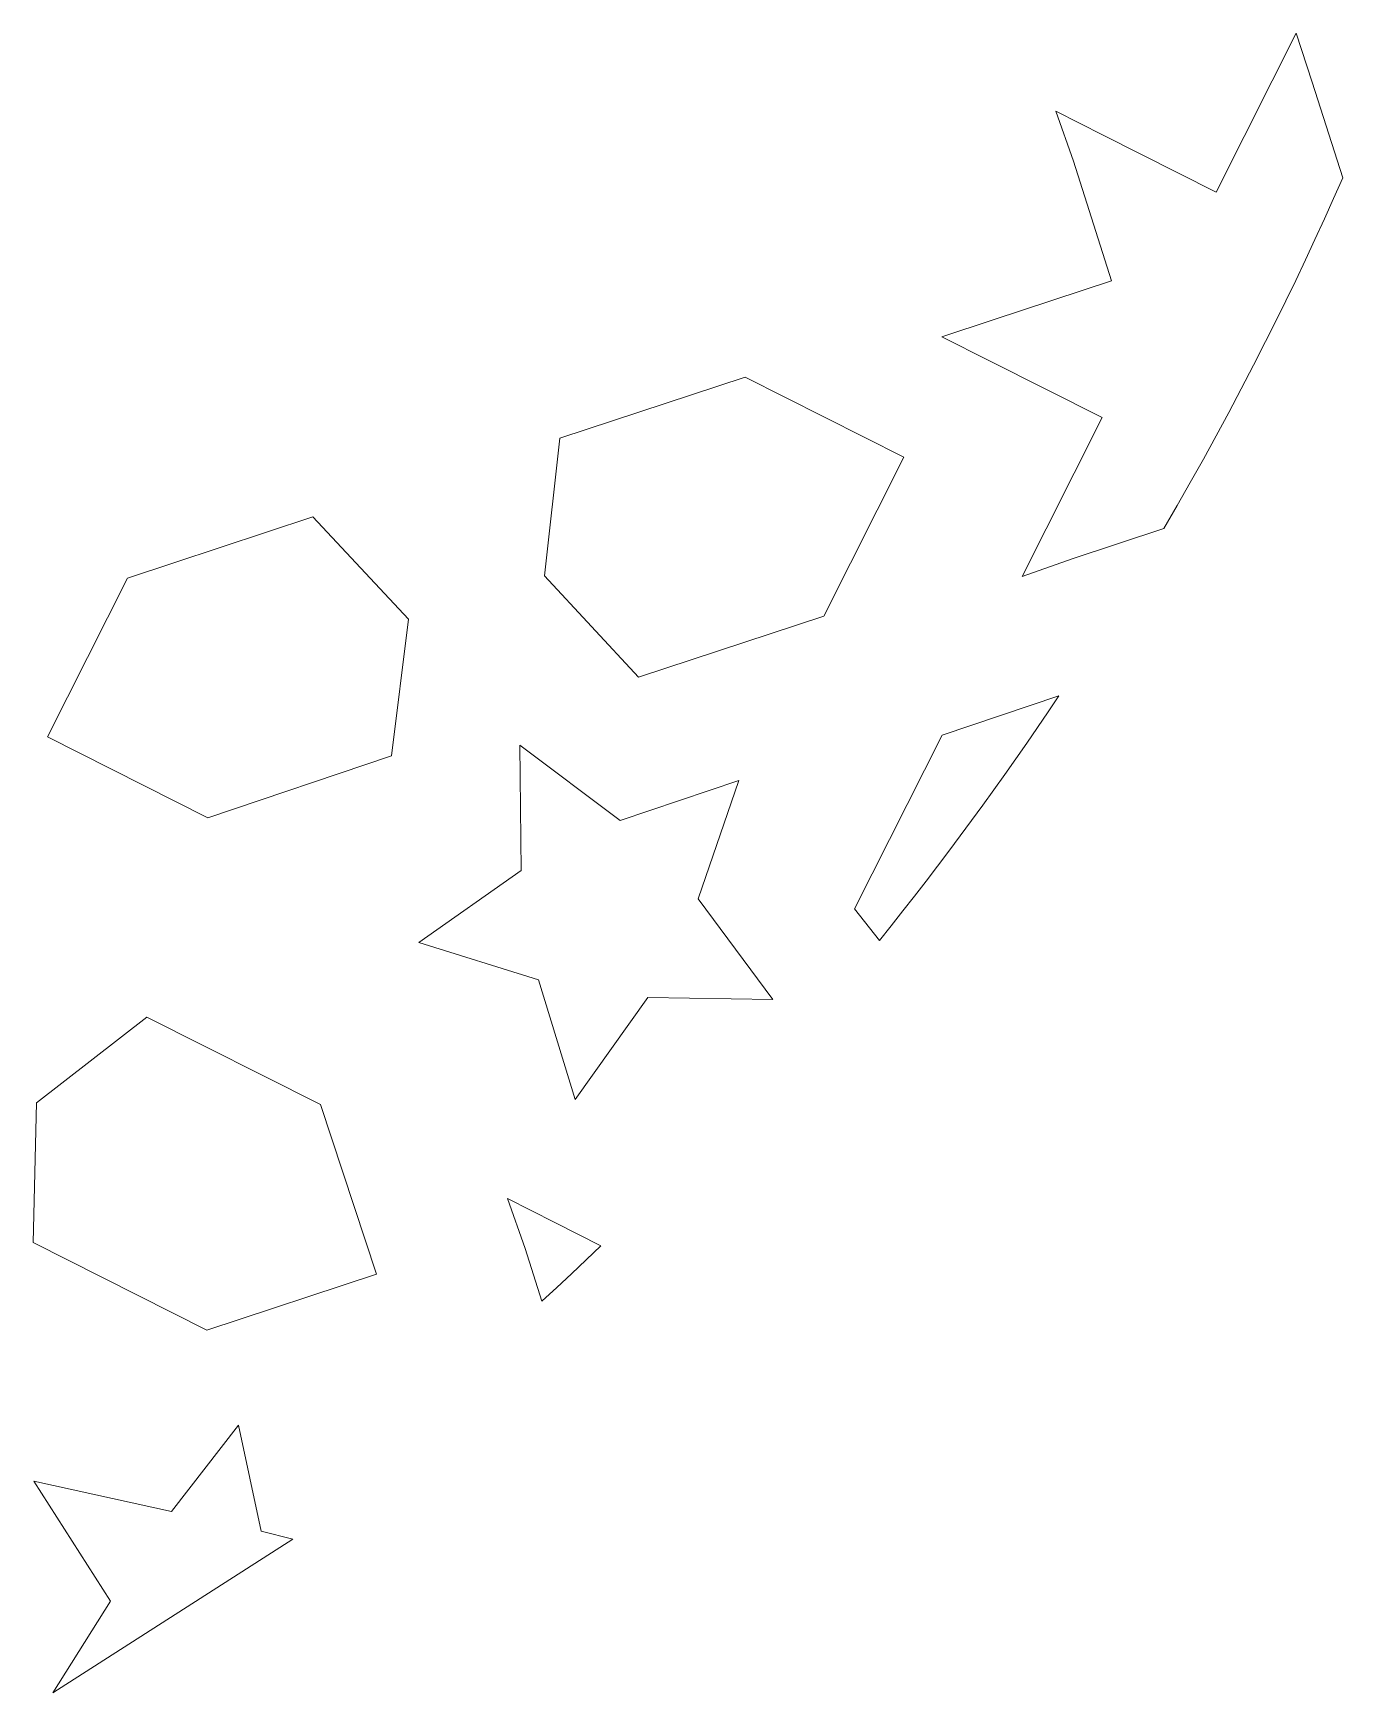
# Model space of a CAD drawing. Header units: millimetres. Extents: x -79 to 79, y -140 to 140.
# Drawn here: x 10.26 to 22.18, y -132.07 to -116.97 of the extents above; entities that cross this region are included whole.
import ezdxf

# ---------------------------------------------------------------- set-up
doc = ezdxf.new("R2010")
doc.units = ezdxf.units.MM
doc.header["$MEASUREMENT"] = 0
doc.layers.add('Layer 1', color=7, linetype='Continuous')

msp = doc.modelspace()

# ---------------------------------------------------------------- linework, layer by layer
at = {"layer": 'Layer 1', "color": 18, "lineweight": 9}
for points, knots in [([(22.1767, -118.2817), (22.1767, -118.2817), (21.899, -117.4127), (21.899, -117.4127), (21.899, -117.4127), (21.899, -117.4127), (21.7517, -116.9657), (21.7517, -116.9657), (21.7517, -116.9657), (21.7517, -116.9657), (21.5338, -117.398), (21.5338, -117.398), (21.5338, -117.398), (21.5338, -117.398), (21.0231, -118.4111), (21.0231, -118.4111), (21.0231, -118.4111), (21.0231, -118.4111), (19.9965, -117.8936), (19.9965, -117.8936), (19.9965, -117.8936), (19.9965, -117.8936), (19.5642, -117.6758), (19.5642, -117.6758), (19.5642, -117.6758), (19.5642, -117.6758), (19.7252, -118.1295), (19.7252, -118.1295), (19.7252, -118.1295), (19.7252, -118.1295), (20.0734, -119.2198), (20.0734, -119.2198), (20.0734, -119.2198), (20.0734, -119.2198), (18.9966, -119.5749), (18.9966, -119.5749), (18.9966, -119.5749), (18.9966, -119.5749), (18.5294, -119.729), (18.5294, -119.729), (18.5294, -119.729), (18.5294, -119.729), (18.9616, -119.9469), (18.9616, -119.9469), (18.9616, -119.9469), (18.9616, -119.9469), (19.9882, -120.4643), (19.9882, -120.4643), (19.9882, -120.4643), (19.9882, -120.4643), (19.4776, -121.4775), (19.4776, -121.4775), (19.4776, -121.4775), (19.4776, -121.4775), (19.2597, -121.9097), (19.2597, -121.9097), (19.2597, -121.9097), (19.2597, -121.9097), (19.7135, -121.7488), (19.7135, -121.7488), (19.7135, -121.7488), (19.7135, -121.7488), (20.5478, -121.4739), (20.5478, -121.4739), (20.5478, -121.4739), (20.5478, -121.4739), (20.6694, -121.2645), (20.6694, -121.2645), (20.6694, -121.2645), (20.6694, -121.2645), (20.7894, -121.054), (20.7894, -121.054), (20.7894, -121.054), (20.7894, -121.054), (20.9078, -120.8426), (20.9078, -120.8426), (20.9078, -120.8426), (20.9078, -120.8426), (21.0245, -120.6303), (21.0245, -120.6303), (21.0245, -120.6303), (21.0245, -120.6303), (21.1395, -120.417), (21.1395, -120.417), (21.1395, -120.417), (21.1395, -120.417), (21.2528, -120.2028), (21.2528, -120.2028), (21.2528, -120.2028), (21.2528, -120.2028), (21.3645, -119.9877), (21.3645, -119.9877), (21.3645, -119.9877), (21.3645, -119.9877), (21.4744, -119.7716), (21.4744, -119.7716), (21.4744, -119.7716), (21.4744, -119.7716), (21.567, -119.5865), (21.567, -119.5865), (21.567, -119.5865), (21.567, -119.5865), (21.6582, -119.401), (21.6582, -119.401), (21.6582, -119.401), (21.6582, -119.401), (21.748, -119.2152), (21.748, -119.2152), (21.748, -119.2152), (21.748, -119.2152), (21.8364, -119.0291), (21.8364, -119.0291), (21.8364, -119.0291), (21.8364, -119.0291), (21.9235, -118.8427), (21.9235, -118.8427), (21.9235, -118.8427), (21.9235, -118.8427), (22.0093, -118.656), (22.0093, -118.656), (22.0093, -118.656), (22.0093, -118.656), (22.0936, -118.469), (22.0936, -118.469), (22.0936, -118.469), (22.0936, -118.469), (22.1767, -118.2817), (22.1767, -118.2817)], [0, 0, 0, 0, 0.030303, 0.030303, 0.030303, 0.030303, 0.0606061, 0.0606061, 0.0606061, 0.0606061, 0.0909091, 0.0909091, 0.0909091, 0.0909091, 0.1212121, 0.1212121, 0.1212121, 0.1212121, 0.1515152, 0.1515152, 0.1515152, 0.1515152, 0.1818182, 0.1818182, 0.1818182, 0.1818182, 0.2121212, 0.2121212, 0.2121212, 0.2121212, 0.2424242, 0.2424242, 0.2424242, 0.2424242, 0.2727273, 0.2727273, 0.2727273, 0.2727273, 0.3030303, 0.3030303, 0.3030303, 0.3030303, 0.3333333, 0.3333333, 0.3333333, 0.3333333, 0.3636364, 0.3636364, 0.3636364, 0.3636364, 0.3939394, 0.3939394, 0.3939394, 0.3939394, 0.4242424, 0.4242424, 0.4242424, 0.4242424, 0.4545455, 0.4545455, 0.4545455, 0.4545455, 0.4848485, 0.4848485, 0.4848485, 0.4848485, 0.5151515, 0.5151515, 0.5151515, 0.5151515, 0.5454545, 0.5454545, 0.5454545, 0.5454545, 0.5757576, 0.5757576, 0.5757576, 0.5757576, 0.6060606, 0.6060606, 0.6060606, 0.6060606, 0.6363636, 0.6363636, 0.6363636, 0.6363636, 0.6666667, 0.6666667, 0.6666667, 0.6666667, 0.6969697, 0.6969697, 0.6969697, 0.6969697, 0.7272727, 0.7272727, 0.7272727, 0.7272727, 0.7575758, 0.7575758, 0.7575758, 0.7575758, 0.7878788, 0.7878788, 0.7878788, 0.7878788, 0.8181818, 0.8181818, 0.8181818, 0.8181818, 0.8484848, 0.8484848, 0.8484848, 0.8484848, 0.8787879, 0.8787879, 0.8787879, 0.8787879, 0.9090909, 0.9090909, 0.9090909, 0.9090909, 0.9393939, 0.9393939, 0.9393939, 0.9393939, 1, 1, 1, 1]), ([(15.7685, -122.8265), (15.7685, -122.8265), (17.4548, -122.2705), (17.4548, -122.2705), (17.4548, -122.2705), (17.4548, -122.2705), (18.1833, -120.8251), (18.1833, -120.8251), (18.1833, -120.8251), (18.1833, -120.8251), (16.7379, -120.0966), (16.7379, -120.0966), (16.7379, -120.0966), (16.7379, -120.0966), (15.0516, -120.6527), (15.0516, -120.6527), (15.0516, -120.6527), (15.0516, -120.6527), (14.9123, -121.9037), (14.9123, -121.9037), (14.9123, -121.9037), (14.9123, -121.9037), (15.7685, -122.8265), (15.7685, -122.8265)], [0, 0, 0, 0, 0.1428571, 0.1428571, 0.1428571, 0.1428571, 0.2857143, 0.2857143, 0.2857143, 0.2857143, 0.4285714, 0.4285714, 0.4285714, 0.4285714, 0.5714286, 0.5714286, 0.5714286, 0.5714286, 0.7142857, 0.7142857, 0.7142857, 0.7142857, 1, 1, 1, 1]), ([(12.8049, -121.3689), (12.8049, -121.3689), (11.1186, -121.925), (11.1186, -121.925), (11.1186, -121.925), (11.1186, -121.925), (10.3901, -123.3703), (10.3901, -123.3703), (10.3901, -123.3703), (10.3901, -123.3703), (11.849, -124.1057), (11.849, -124.1057), (11.849, -124.1057), (11.849, -124.1057), (13.5217, -123.5428), (13.5217, -123.5428), (13.5217, -123.5428), (13.5217, -123.5428), (13.6746, -122.2985), (13.6746, -122.2985), (13.6746, -122.2985), (13.6746, -122.2985), (12.8049, -121.3689), (12.8049, -121.3689)], [0, 0, 0, 0, 0.1428571, 0.1428571, 0.1428571, 0.1428571, 0.2857143, 0.2857143, 0.2857143, 0.2857143, 0.4285714, 0.4285714, 0.4285714, 0.4285714, 0.5714286, 0.5714286, 0.5714286, 0.5714286, 0.7142857, 0.7142857, 0.7142857, 0.7142857, 1, 1, 1, 1]), ([(19.5939, -122.997), (19.5939, -122.997), (18.5312, -123.3551), (18.5312, -123.3551), (18.5312, -123.3551), (18.5312, -123.3551), (17.7346, -124.9356), (17.7346, -124.9356), (17.7346, -124.9356), (17.7346, -124.9356), (17.9604, -125.2222), (17.9604, -125.2222), (17.9604, -125.2222), (17.9604, -125.2222), (18.0675, -125.0885), (18.0675, -125.0885), (18.0675, -125.0885), (18.0675, -125.0885), (18.1739, -124.9541), (18.1739, -124.9541), (18.1739, -124.9541), (18.1739, -124.9541), (18.2797, -124.819), (18.2797, -124.819), (18.2797, -124.819), (18.2797, -124.819), (18.3848, -124.6831), (18.3848, -124.6831), (18.3848, -124.6831), (18.3848, -124.6831), (18.4893, -124.5466), (18.4893, -124.5466), (18.4893, -124.5466), (18.4893, -124.5466), (18.5931, -124.4093), (18.5931, -124.4093), (18.5931, -124.4093), (18.5931, -124.4093), (18.6962, -124.2713), (18.6962, -124.2713), (18.6962, -124.2713), (18.6962, -124.2713), (18.7987, -124.1326), (18.7987, -124.1326), (18.7987, -124.1326), (18.7987, -124.1326), (18.9005, -123.9931), (18.9005, -123.9931), (18.9005, -123.9931), (18.9005, -123.9931), (19.0016, -123.853), (19.0016, -123.853), (19.0016, -123.853), (19.0016, -123.853), (19.102, -123.7121), (19.102, -123.7121), (19.102, -123.7121), (19.102, -123.7121), (19.2018, -123.5705), (19.2018, -123.5705), (19.2018, -123.5705), (19.2018, -123.5705), (19.3008, -123.4282), (19.3008, -123.4282), (19.3008, -123.4282), (19.3008, -123.4282), (19.3992, -123.2852), (19.3992, -123.2852), (19.3992, -123.2852), (19.3992, -123.2852), (19.4969, -123.1414), (19.4969, -123.1414), (19.4969, -123.1414), (19.4969, -123.1414), (19.5939, -122.997), (19.5939, -122.997)], [0, 0, 0, 0, 0.05, 0.05, 0.05, 0.05, 0.1, 0.1, 0.1, 0.1, 0.15, 0.15, 0.15, 0.15, 0.2, 0.2, 0.2, 0.2, 0.25, 0.25, 0.25, 0.25, 0.3, 0.3, 0.3, 0.3, 0.35, 0.35, 0.35, 0.35, 0.4, 0.4, 0.4, 0.4, 0.45, 0.45, 0.45, 0.45, 0.5, 0.5, 0.5, 0.5, 0.55, 0.55, 0.55, 0.55, 0.6, 0.6, 0.6, 0.6, 0.65, 0.65, 0.65, 0.65, 0.7, 0.7, 0.7, 0.7, 0.75, 0.75, 0.75, 0.75, 0.8, 0.8, 0.8, 0.8, 0.85, 0.85, 0.85, 0.85, 0.9, 0.9, 0.9, 0.9, 1, 1, 1, 1]), ([(14.702, -124.5855), (14.702, -124.5855), (13.7704, -125.241), (13.7704, -125.241), (13.7704, -125.241), (13.7704, -125.241), (14.8573, -125.5816), (14.8573, -125.5816), (14.8573, -125.5816), (14.8573, -125.5816), (15.1928, -126.6701), (15.1928, -126.6701), (15.1928, -126.6701), (15.1928, -126.6701), (15.8527, -125.7417), (15.8527, -125.7417), (15.8527, -125.7417), (15.8527, -125.7417), (16.9916, -125.759), (16.9916, -125.759), (16.9916, -125.759), (16.9916, -125.759), (16.3125, -124.8445), (16.3125, -124.8445), (16.3125, -124.8445), (16.3125, -124.8445), (16.6809, -123.7667), (16.6809, -123.7667), (16.6809, -123.7667), (16.6809, -123.7667), (15.6013, -124.13), (15.6013, -124.13), (15.6013, -124.13), (15.6013, -124.13), (14.6901, -123.4466), (14.6901, -123.4466), (14.6901, -123.4466), (14.6901, -123.4466), (14.702, -124.5855), (14.702, -124.5855)], [0, 0, 0, 0, 0.0909091, 0.0909091, 0.0909091, 0.0909091, 0.1818182, 0.1818182, 0.1818182, 0.1818182, 0.2727273, 0.2727273, 0.2727273, 0.2727273, 0.3636364, 0.3636364, 0.3636364, 0.3636364, 0.4545455, 0.4545455, 0.4545455, 0.4545455, 0.5454545, 0.5454545, 0.5454545, 0.5454545, 0.6363636, 0.6363636, 0.6363636, 0.6363636, 0.7272727, 0.7272727, 0.7272727, 0.7272727, 0.8181818, 0.8181818, 0.8181818, 0.8181818, 1, 1, 1, 1]), ([(13.3854, -128.2603), (13.3854, -128.2603), (12.8763, -126.7162), (12.8763, -126.7162), (12.8763, -126.7162), (12.8763, -126.7162), (11.2958, -125.9196), (11.2958, -125.9196), (11.2958, -125.9196), (11.2958, -125.9196), (10.2921, -126.7011), (10.2921, -126.7011), (10.2921, -126.7011), (10.2921, -126.7011), (10.2609, -127.9729), (10.2609, -127.9729), (10.2609, -127.9729), (10.2609, -127.9729), (11.8414, -128.7695), (11.8414, -128.7695), (11.8414, -128.7695), (11.8414, -128.7695), (13.3854, -128.2603), (13.3854, -128.2603)], [0, 0, 0, 0, 0.1428571, 0.1428571, 0.1428571, 0.1428571, 0.2857143, 0.2857143, 0.2857143, 0.2857143, 0.4285714, 0.4285714, 0.4285714, 0.4285714, 0.5714286, 0.5714286, 0.5714286, 0.5714286, 0.7142857, 0.7142857, 0.7142857, 0.7142857, 1, 1, 1, 1]), ([(15.4249, -128.0009), (15.4249, -128.0009), (15.2922, -128.1287), (15.2922, -128.1287), (15.2922, -128.1287), (15.2922, -128.1287), (15.1588, -128.2556), (15.1588, -128.2556), (15.1588, -128.2556), (15.1588, -128.2556), (15.0248, -128.3815), (15.0248, -128.3815), (15.0248, -128.3815), (15.0248, -128.3815), (14.8901, -128.5066), (14.8901, -128.5066), (14.8901, -128.5066), (14.8901, -128.5066), (14.7367, -128.0266), (14.7367, -128.0266), (14.7367, -128.0266), (14.7367, -128.0266), (14.5758, -127.5729), (14.5758, -127.5729), (14.5758, -127.5729), (14.5758, -127.5729), (15.0081, -127.7907), (15.0081, -127.7907), (15.0081, -127.7907), (15.0081, -127.7907), (15.4249, -128.0009), (15.4249, -128.0009)], [0, 0, 0, 0, 0.1111111, 0.1111111, 0.1111111, 0.1111111, 0.2222222, 0.2222222, 0.2222222, 0.2222222, 0.3333333, 0.3333333, 0.3333333, 0.3333333, 0.4444444, 0.4444444, 0.4444444, 0.4444444, 0.5555556, 0.5555556, 0.5555556, 0.5555556, 0.6666667, 0.6666667, 0.6666667, 0.6666667, 0.7777778, 0.7777778, 0.7777778, 0.7777778, 1, 1, 1, 1]), ([(12.6223, -130.6712), (12.6223, -130.6712), (10.4389, -132.0703), (10.4389, -132.0703), (10.4389, -132.0703), (10.4389, -132.0703), (10.9656, -131.2366), (10.9656, -131.2366), (10.9656, -131.2366), (10.9656, -131.2366), (10.2661, -130.1449), (10.2661, -130.1449), (10.2661, -130.1449), (10.2661, -130.1449), (11.5199, -130.4194), (11.5199, -130.4194), (11.5199, -130.4194), (11.5199, -130.4194), (12.1296, -129.6352), (12.1296, -129.6352), (12.1296, -129.6352), (12.1296, -129.6352), (12.3359, -130.5981), (12.3359, -130.5981), (12.3359, -130.5981), (12.3359, -130.5981), (12.6223, -130.6712), (12.6223, -130.6712)], [0, 0, 0, 0, 0.125, 0.125, 0.125, 0.125, 0.25, 0.25, 0.25, 0.25, 0.375, 0.375, 0.375, 0.375, 0.5, 0.5, 0.5, 0.5, 0.625, 0.625, 0.625, 0.625, 0.75, 0.75, 0.75, 0.75, 1, 1, 1, 1])]:
    msp.add_open_spline(points, degree=3, knots=knots, dxfattribs=at)

doc.saveas('drawing.dxf')
